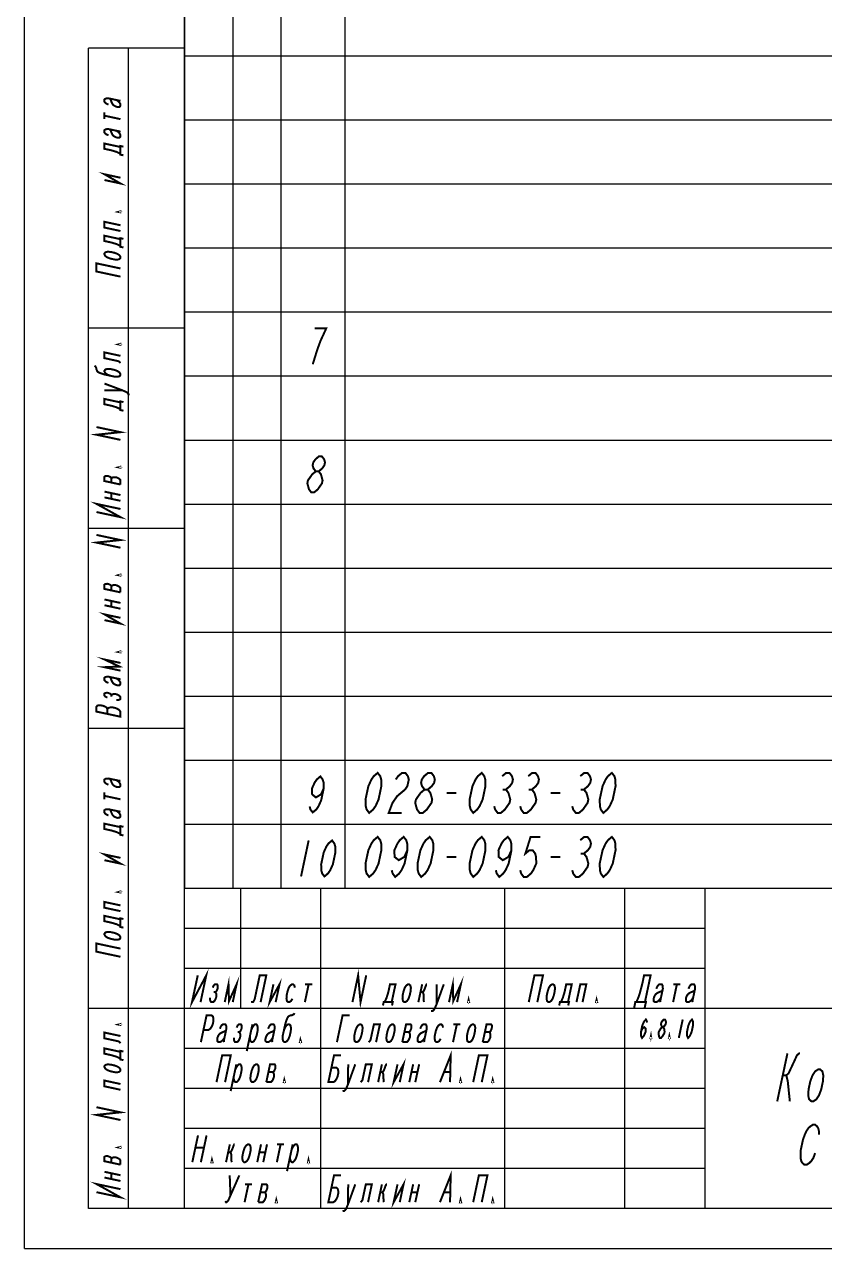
# Model space of a CAD drawing. Header units: millimetres. Extents: x 0 to 210, y 0 to 297.
# Drawn here: x 0 to 99.9, y 0 to 153 of the extents above; entities that cross this region are included whole.
import ezdxf

# ---------------------------------------------------------------- set-up
doc = ezdxf.new("R2010")
doc.units = ezdxf.units.MM
doc.header["$LTSCALE"] = 19.36
doc.layers.get('0').update_dxf_attribs({"linetype": 'CONTINUOUS'})

msp = doc.modelspace()

# ---------------------------------------------------------------- linework, layer by layer
at = {"color": 7, "linetype": 'CONTINUOUS'}
for p, q in [((0, 0), (0, 297)), ((20, 292), (20, 45)), ((20, 5), (20, 292)), ((26, 292), (26, 45)), ((32, 292), (32, 45)), ((40, 292), (40, 45)), ((20, 277), (20, 45)), ((26, 277), (26, 45)), ((32, 277), (32, 45)), ((40, 277), (40, 45)), ((20, 150), (8, 150)), ((8, 5), (8, 150)), ((13, 5), (13, 150)), ((20, 5), (20, 150)), ((205, 149), (20, 149)), ((205, 149), (20, 149)), ((205, 141), (20, 141)), ((110, 141), (20, 141)), ((205, 133), (20, 133)), ((205, 133), (20, 133)), ((205, 125), (20, 125)), ((205, 125), (20, 125)), ((205, 117), (20, 117)), ((205, 117), (20, 117)), ((20, 115), (8, 115)), ((205, 109), (20, 109)), ((205, 109), (20, 109)), ((205, 101), (20, 101)), ((205, 101), (20, 101)), ((205, 93), (20, 93)), ((205, 93), (20, 93)), ((20, 90), (8, 90)), ((205, 85), (20, 85)), ((205, 85), (20, 85)), ((205, 77), (20, 77)), ((205, 77), (20, 77)), ((205, 69), (20, 69)), ((205, 69), (20, 69)), ((20, 65), (8, 65)), ((205, 61), (20, 61)), ((205, 61), (20, 61)), ((205, 53), (20, 53)), ((205, 53), (20, 53)), ((205, 45), (20, 45)), ((20, 5), (20, 45)), ((205, 45), (20, 45)), ((205, 45), (20, 45)), ((27, 30), (27, 45)), ((37, 5), (37, 45)), ((60, 5), (60, 45)), ((75, 5), (75, 45)), ((85, 5), (85, 45)), ((85, 40), (20, 40)), ((85, 35), (20, 35)), ((20, 30), (8, 30)), ((205, 30), (20, 30)), ((85, 25), (20, 25)), ((85, 20), (20, 20)), ((85, 15), (20, 15)), ((85, 10), (20, 10)), ((20, 5), (8, 5)), ((205, 5), (20, 5)), ((0, 0), (210, 0))]:
    msp.add_line(p, q, dxfattribs=at)
at = {"color": 2, "linetype": 'CONTINUOUS', "const_width": 0.25}
for points in [[(10.49, 142.96), (10.24, 143.07), (10.11, 143.16), (9.99, 143.31), (9.99, 143.61), (10.11, 143.7), (10.24, 143.73), (10.49, 143.74), (11.86, 143.45), (11.99, 143.48)], [(10.61, 143.71), (10.74, 143.63), (10.86, 143.3), (10.99, 143.03), (11.11, 142.89), (11.24, 142.8), (11.49, 142.69), (11.61, 142.66), (11.86, 142.67), (11.99, 142.82), (11.99, 143), (11.86, 143.21), (11.74, 143.35), (11.49, 143.53)], [(9.99, 141.15), (9.99, 141.99)], [(9.99, 141.57), (11.99, 141.14)], [(10.49, 139.12), (10.24, 139.23), (10.11, 139.32), (9.99, 139.47), (9.99, 139.77), (10.11, 139.86), (10.24, 139.89), (10.49, 139.9), (11.86, 139.61), (11.99, 139.64)], [(10.61, 139.87), (10.74, 139.79), (10.86, 139.46), (10.99, 139.19), (11.11, 139.05), (11.24, 138.96), (11.49, 138.85), (11.61, 138.82), (11.86, 138.83), (11.99, 138.98), (11.99, 139.16), (11.86, 139.37), (11.74, 139.51), (11.49, 139.69)], [(11.99, 136.82), (11.74, 136.93), (11.49, 137.05), (10.86, 137.24), (9.99, 137.43), (9.99, 138.09), (11.99, 137.66)], [(12.36, 136.62), (11.99, 136.7), (11.99, 137.78), (12.36, 137.7)], [(9.99, 133.53), (11.99, 133.1), (9.99, 134.25), (11.99, 133.82)], [(11.99, 129.62), (11.99, 129.5), (11.74, 129.55), (11.99, 129.62)], [(11.99, 127.16), (9.99, 127.59), (9.99, 128.31), (11.99, 127.88)], [(11.99, 125.3), (11.74, 125.41), (11.49, 125.53), (10.86, 125.72), (9.99, 125.91), (9.99, 126.57), (11.99, 126.14)], [(12.36, 125.1), (11.99, 125.18), (11.99, 126.26), (12.36, 126.18)], [(10.74, 123.71), (10.36, 123.85), (10.11, 124.02), (9.99, 124.23), (9.99, 124.35), (10.11, 124.5), (10.36, 124.57), (10.74, 124.55), (11.24, 124.44), (11.61, 124.3), (11.86, 124.13), (11.99, 123.92), (11.99, 123.8), (11.86, 123.65), (11.61, 123.58), (11.24, 123.6), (10.74, 123.71)], [(11.99, 121.46), (8.99, 122.1), (8.99, 123.12), (11.99, 122.48)], [(36, 110.5), (36.58, 112.37), (37, 113.5), (37.35, 114.25), (37.69, 115), (36.23, 115)], [(11.99, 110.66), (11.86, 110.81), (11.74, 110.89), (11.61, 110.92), (9.99, 111.27), (9.99, 111.99), (11.99, 111.56)], [(11.99, 113.06), (11.99, 112.94), (11.74, 112.99), (11.99, 113.06)], [(10.74, 109.07), (10.36, 109.21), (10.11, 109.38), (9.99, 109.59), (9.99, 109.71), (10.11, 109.86), (10.36, 109.93), (10.74, 109.91), (11.24, 109.8), (11.61, 109.66), (11.86, 109.49), (11.99, 109.28), (11.99, 109.16), (11.86, 109.01), (11.61, 108.94), (11.24, 108.96), (10.74, 109.07), (9.99, 109.23), (9.49, 109.39), (9.24, 109.5), (9.11, 109.59), (8.99, 109.86), (8.99, 109.98), (8.86, 110.24), (8.74, 110.33)], [(12.86, 106.69), (12.99, 106.73), (12.99, 106.79), (12.86, 106.93), (12.74, 107.02), (12.24, 107.25), (9.99, 108.09)], [(9.99, 107.25), (12.24, 107.25)], [(11.99, 104.9), (11.74, 105.01), (11.49, 105.13), (10.86, 105.32), (9.99, 105.51), (9.99, 106.17), (11.99, 105.74)], [(12.36, 104.7), (11.99, 104.78), (11.99, 105.86), (12.36, 105.78)], [(11.99, 101.06), (8.99, 101.7), (11.99, 102.02), (8.99, 102.66)], [(36.38, 97.12), (36.09, 97.5), (35.99, 97.87), (36.07, 98.25), (36.33, 98.62), (36.77, 99), (37.14, 99), (37.43, 98.62), (37.53, 98.25), (37.45, 97.87), (37.19, 97.5), (36.74, 97.12)], [(11.99, 95.48), (9.99, 95.91), (9.99, 96.45), (10.11, 96.54), (10.36, 96.55), (10.49, 96.52), (10.74, 96.41), (10.86, 96.26), (10.86, 95.72)], [(11.99, 95.48), (11.99, 96.02), (11.86, 96.17), (11.74, 96.25), (11.49, 96.37), (11.36, 96.39), (11.11, 96.39), (10.99, 96.35), (10.86, 96.26)], [(11.99, 97.7), (11.99, 97.58), (11.74, 97.63), (11.99, 97.7)], [(35.82, 94.5), (35.53, 94.87), (35.43, 95.25), (35.33, 95.62), (35.4, 96), (35.67, 96.37), (35.93, 96.75), (36.38, 97.12), (36.74, 97.12), (37.03, 96.75), (37.13, 96.37), (37.23, 96), (37.15, 95.62), (36.89, 95.25), (36.63, 94.87), (36.18, 94.5), (35.82, 94.5)], [(8.99, 92.04), (11.99, 91.4), (8.99, 93.06), (11.99, 92.42)], [(9.99, 94.59), (11.99, 94.16)], [(9.99, 93.87), (11.99, 93.44)], [(10.86, 93.68), (10.86, 94.4)], [(11.99, 87.58), (8.99, 88.22), (11.99, 88.54), (8.99, 89.18)], [(11.99, 84.22), (11.99, 84.1), (11.74, 84.15), (11.99, 84.22)], [(11.99, 82), (9.99, 82.43), (9.99, 82.97), (10.11, 83.06), (10.36, 83.07), (10.49, 83.04), (10.74, 82.93), (10.86, 82.78), (10.86, 82.24)], [(11.99, 82), (11.99, 82.54), (11.86, 82.69), (11.74, 82.77), (11.49, 82.89), (11.36, 82.91), (11.11, 82.91), (10.99, 82.87), (10.86, 82.78)], [(9.99, 81.11), (11.99, 80.68)], [(9.99, 80.39), (11.99, 79.96)], [(10.86, 80.2), (10.86, 80.92)], [(9.99, 78.53), (11.99, 78.1), (9.99, 79.25), (11.99, 78.82)], [(11.99, 72.22), (9.99, 72.65), (11.86, 72.73), (9.99, 73.61), (11.99, 73.18)], [(11.99, 74.62), (11.99, 74.5), (11.74, 74.55), (11.99, 74.62)], [(10.49, 70.68), (10.24, 70.79), (10.11, 70.88), (9.99, 71.03), (9.99, 71.33), (10.11, 71.42), (10.24, 71.45), (10.49, 71.46), (11.86, 71.17), (11.99, 71.2)], [(10.61, 71.43), (10.74, 71.35), (10.86, 71.02), (10.99, 70.75), (11.11, 70.61), (11.24, 70.52), (11.49, 70.41), (11.61, 70.38), (11.86, 70.39), (11.99, 70.54), (11.99, 70.72), (11.86, 70.93), (11.74, 71.07), (11.49, 71.25)], [(10.36, 68.85), (10.11, 68.96), (9.99, 69.11), (9.99, 69.35), (10.11, 69.44), (10.36, 69.45), (10.49, 69.42), (10.74, 69.31), (10.86, 69.16), (10.86, 68.98)], [(11.49, 68.55), (11.74, 68.55), (11.86, 68.59), (11.99, 68.68), (11.99, 68.92), (11.86, 69.07), (11.74, 69.15), (11.49, 69.27), (11.36, 69.29), (11.11, 69.29), (10.99, 69.25), (10.86, 69.16)], [(10.36, 66.81), (10.36, 67.41), (10.24, 67.61), (10.11, 67.7), (9.86, 67.81), (9.49, 67.89), (9.24, 67.88), (9.11, 67.85), (8.99, 67.7), (8.99, 67.1), (11.99, 66.46), (11.99, 67.06), (11.86, 67.27), (11.61, 67.44), (11.36, 67.55), (10.99, 67.63), (10.74, 67.63), (10.49, 67.56), (10.36, 67.41)], [(10.49, 57.96), (10.24, 58.07), (10.11, 58.16), (9.99, 58.31), (9.99, 58.61), (10.11, 58.7), (10.24, 58.73), (10.49, 58.74), (11.86, 58.45), (11.99, 58.48)], [(10.61, 58.71), (10.74, 58.63), (10.86, 58.3), (10.99, 58.03), (11.11, 57.89), (11.24, 57.8), (11.49, 57.69), (11.61, 57.66), (11.86, 57.67), (11.99, 57.82), (11.99, 58), (11.86, 58.21), (11.74, 58.35), (11.49, 58.53)], [(37.37, 57.5), (37.03, 56.75), (36.4, 56.37), (35.93, 56.75), (35.91, 57.5), (36.25, 58.25), (36.51, 58.62), (36.96, 59), (37.24, 58.62), (37.35, 58.25), (37.37, 57.5), (37.05, 56), (36.71, 55.25), (36.45, 54.87), (36, 54.5), (35.71, 54.87), (35.61, 55.25)], [(43.05, 54.44), (42.73, 54.86), (42.62, 55.28), (42.59, 56.11), (42.95, 57.78), (43.33, 58.61), (43.62, 59.03), (44.11, 59.44), (44.43, 59.03), (44.55, 58.61), (44.57, 57.78), (44.22, 56.11), (43.84, 55.28), (43.54, 54.86), (43.05, 54.44)], [(46.37, 58.61), (46.66, 59.03), (47.16, 59.44), (47.57, 59.44), (47.88, 59.03), (48, 58.61), (47.82, 57.78), (47.53, 57.36), (47.03, 56.94), (46.54, 56.53), (45.96, 55.69), (45.49, 54.44), (47.11, 54.44)], [(49.97, 57.36), (49.65, 57.78), (49.53, 58.19), (49.62, 58.61), (49.91, 59.03), (50.41, 59.44), (50.82, 59.44), (51.13, 59.03), (51.25, 58.61), (51.16, 58.19), (50.87, 57.78), (50.37, 57.36)], [(56.05, 54.44), (55.73, 54.86), (55.62, 55.28), (55.59, 56.11), (55.95, 57.78), (56.33, 58.61), (56.62, 59.03), (57.11, 59.44), (57.43, 59.03), (57.55, 58.61), (57.57, 57.78), (57.22, 56.11), (56.84, 55.28), (56.54, 54.86), (56.05, 54.44)], [(59.66, 59.03), (60.16, 59.44), (60.57, 59.44), (60.88, 59.03), (61, 58.61), (60.91, 58.19), (60.62, 57.78), (60.12, 57.36), (60.44, 56.94), (60.56, 56.53), (60.67, 56.11), (60.58, 55.69), (60.29, 55.28), (60, 54.86), (59.5, 54.44), (59.1, 54.44), (58.78, 54.86), (58.66, 55.28)], [(62.91, 59.03), (63.41, 59.44), (63.82, 59.44), (64.13, 59.03), (64.25, 58.61), (64.16, 58.19), (63.87, 57.78), (63.37, 57.36), (63.69, 56.94), (63.81, 56.53), (63.92, 56.11), (63.83, 55.69), (63.54, 55.28), (63.25, 54.86), (62.75, 54.44), (62.35, 54.44), (62.03, 54.86), (61.91, 55.28)], [(69.41, 59.03), (69.91, 59.44), (70.32, 59.44), (70.63, 59.03), (70.75, 58.61), (70.66, 58.19), (70.37, 57.78), (69.87, 57.36), (70.19, 56.94), (70.31, 56.53), (70.42, 56.11), (70.33, 55.69), (70.04, 55.28), (69.75, 54.86), (69.25, 54.44), (68.85, 54.44), (68.53, 54.86), (68.41, 55.28)], [(72.3, 54.44), (71.98, 54.86), (71.87, 55.28), (71.84, 56.11), (72.2, 57.78), (72.58, 58.61), (72.87, 59.03), (73.36, 59.44), (73.68, 59.03), (73.8, 58.61), (73.82, 57.78), (73.47, 56.11), (73.09, 55.28), (72.79, 54.86), (72.3, 54.44)], [(9.99, 56.15), (9.99, 56.99)], [(9.99, 56.57), (11.99, 56.14)], [(49.35, 54.44), (49.03, 54.86), (48.91, 55.28), (48.8, 55.69), (48.89, 56.11), (49.18, 56.53), (49.47, 56.94), (49.97, 57.36), (50.37, 57.36), (50.69, 56.94), (50.81, 56.53), (50.92, 56.11), (50.83, 55.69), (50.54, 55.28), (50.25, 54.86), (49.75, 54.44), (49.35, 54.44)], [(52.72, 56.94), (53.94, 56.94)], [(59.72, 57.36), (60.12, 57.36)], [(62.97, 57.36), (63.37, 57.36)], [(65.72, 56.94), (66.94, 56.94)], [(69.47, 57.36), (69.87, 57.36)], [(10.49, 54.12), (10.24, 54.23), (10.11, 54.32), (9.99, 54.47), (9.99, 54.77), (10.11, 54.86), (10.24, 54.89), (10.49, 54.9), (11.86, 54.61), (11.99, 54.64)], [(10.61, 54.87), (10.74, 54.79), (10.86, 54.46), (10.99, 54.19), (11.11, 54.05), (11.24, 53.96), (11.49, 53.85), (11.61, 53.82), (11.86, 53.83), (11.99, 53.98), (11.99, 54.16), (11.86, 54.37), (11.74, 54.51), (11.49, 54.69)], [(11.99, 51.82), (11.74, 51.93), (11.49, 52.05), (10.86, 52.24), (9.99, 52.43), (9.99, 53.09), (11.99, 52.66)], [(12.36, 51.62), (11.99, 51.7), (11.99, 52.78), (12.36, 52.7)], [(35.49, 51), (34.54, 46.5)], [(37.46, 46.5), (37.18, 46.87), (37.07, 47.25), (37.05, 48), (37.37, 49.5), (37.71, 50.25), (37.97, 50.62), (38.42, 51), (38.7, 50.62), (38.81, 50.25), (38.83, 49.5), (38.51, 48), (38.17, 47.25), (37.91, 46.87), (37.46, 46.5)], [(43.05, 46.44), (42.73, 46.86), (42.62, 47.28), (42.59, 48.11), (42.95, 49.78), (43.33, 50.61), (43.62, 51.03), (44.11, 51.44), (44.43, 51.03), (44.55, 50.61), (44.57, 49.78), (44.22, 48.11), (43.84, 47.28), (43.54, 46.86), (43.05, 46.44)], [(47.82, 49.78), (47.44, 48.94), (46.74, 48.53), (46.22, 48.94), (46.2, 49.78), (46.58, 50.61), (46.87, 51.03), (47.36, 51.44), (47.68, 51.03), (47.8, 50.61), (47.82, 49.78), (47.47, 48.11), (47.09, 47.28), (46.79, 46.86), (46.3, 46.44), (45.98, 46.86), (45.87, 47.28)], [(49.55, 46.44), (49.23, 46.86), (49.12, 47.28), (49.09, 48.11), (49.45, 49.78), (49.83, 50.61), (50.12, 51.03), (50.61, 51.44), (50.93, 51.03), (51.05, 50.61), (51.07, 49.78), (50.72, 48.11), (50.34, 47.28), (50.04, 46.86), (49.55, 46.44)], [(56.05, 46.44), (55.73, 46.86), (55.62, 47.28), (55.59, 48.11), (55.95, 49.78), (56.33, 50.61), (56.62, 51.03), (57.11, 51.44), (57.43, 51.03), (57.55, 50.61), (57.57, 49.78), (57.22, 48.11), (56.84, 47.28), (56.54, 46.86), (56.05, 46.44)], [(60.82, 49.78), (60.44, 48.94), (59.74, 48.53), (59.22, 48.94), (59.2, 49.78), (59.58, 50.61), (59.87, 51.03), (60.36, 51.44), (60.68, 51.03), (60.8, 50.61), (60.82, 49.78), (60.47, 48.11), (60.09, 47.28), (59.79, 46.86), (59.3, 46.44), (58.98, 46.86), (58.87, 47.28)], [(64.43, 51.44), (63.21, 51.44), (62.56, 49.36), (63.06, 49.78), (63.46, 49.78), (63.78, 49.36), (63.89, 48.94), (63.92, 48.11), (63.54, 47.28), (63.25, 46.86), (62.75, 46.44), (62.35, 46.44), (62.03, 46.86), (61.91, 47.28)], [(69.41, 51.03), (69.91, 51.44), (70.32, 51.44), (70.63, 51.03), (70.75, 50.61), (70.66, 50.19), (70.37, 49.78), (69.87, 49.36), (70.19, 48.94), (70.31, 48.53), (70.42, 48.11), (70.33, 47.69), (70.04, 47.28), (69.75, 46.86), (69.25, 46.44), (68.85, 46.44), (68.53, 46.86), (68.41, 47.28)], [(72.3, 46.44), (71.98, 46.86), (71.87, 47.28), (71.84, 48.11), (72.2, 49.78), (72.58, 50.61), (72.87, 51.03), (73.36, 51.44), (73.68, 51.03), (73.8, 50.61), (73.82, 49.78), (73.47, 48.11), (73.09, 47.28), (72.79, 46.86), (72.3, 46.44)], [(9.99, 48.53), (11.99, 48.1), (9.99, 49.25), (11.99, 48.82)], [(52.72, 48.94), (53.94, 48.94)], [(65.72, 48.94), (66.94, 48.94)], [(69.47, 49.36), (69.87, 49.36)], [(11.99, 44.62), (11.99, 44.5), (11.74, 44.55), (11.99, 44.62)], [(11.99, 42.16), (9.99, 42.59), (9.99, 43.31), (11.99, 42.88)], [(11.99, 40.3), (11.74, 40.41), (11.49, 40.53), (10.86, 40.72), (9.99, 40.91), (9.99, 41.57), (11.99, 41.14)], [(12.36, 40.1), (11.99, 40.18), (11.99, 41.26), (12.36, 41.18)], [(11.99, 36.46), (8.99, 37.1), (8.99, 38.12), (11.99, 37.48)], [(10.74, 38.71), (10.36, 38.85), (10.11, 39.02), (9.99, 39.23), (9.99, 39.35), (10.11, 39.5), (10.36, 39.57), (10.74, 39.55), (11.24, 39.44), (11.61, 39.3), (11.86, 39.13), (11.99, 38.92), (11.99, 38.8), (11.86, 38.65), (11.61, 38.58), (11.24, 38.6), (10.74, 38.71)], [(21.64, 34.14), (20.92, 30.79), (22.7, 34.14), (21.99, 30.79)], [(25.01, 30.79), (25.48, 33.02), (25.54, 30.93), (26.49, 33.02), (26.01, 30.79)], [(28.39, 30.93), (28.42, 30.79), (28.55, 30.79), (28.64, 30.93), (28.76, 31.21), (29.38, 34.14), (30.2, 34.14), (29.49, 30.79)], [(31.09, 33.02), (30.62, 30.79), (31.85, 33.02), (31.37, 30.79)], [(40.96, 30.79), (41.67, 34.14), (41.97, 30.79), (42.68, 34.14)], [(53.02, 30.79), (53.5, 33.02), (53.55, 30.93), (54.5, 33.02), (54.03, 30.79)], [(62.98, 30.79), (63.69, 34.14), (64.76, 34.14), (64.05, 30.79)], [(76.42, 30.79), (76.66, 31.35), (76.85, 31.9), (77.18, 33.16), (77.38, 34.14), (78.2, 34.14), (77.49, 30.79)], [(23.18, 31.35), (23.18, 31.07), (23.22, 30.93), (23.31, 30.79), (23.56, 30.79), (23.72, 30.93), (23.81, 31.07), (23.93, 31.35), (23.96, 31.49), (23.96, 31.76), (23.93, 31.9), (23.83, 32.04)], [(23.51, 32.6), (23.63, 32.88), (23.79, 33.02), (24.04, 33.02), (24.13, 32.88), (24.14, 32.6), (24.11, 32.46), (23.99, 32.18), (23.83, 32.04), (23.64, 32.04)], [(33.77, 32.6), (33.7, 32.88), (33.54, 33.02), (33.42, 33.02), (33.2, 32.88), (33.01, 32.6), (32.86, 32.18), (32.74, 31.63), (32.72, 31.21), (32.78, 30.93), (32.94, 30.79), (33.07, 30.79), (33.29, 30.93), (33.47, 31.21)], [(35.49, 33.02), (35.02, 30.79)], [(35.05, 33.02), (35.93, 33.02)], [(44.98, 30.79), (45.1, 31.07), (45.23, 31.35), (45.44, 32.04), (45.65, 33.02), (46.34, 33.02), (45.86, 30.79)], [(47.35, 32.18), (47.5, 32.6), (47.69, 32.88), (47.91, 33.02), (48.03, 33.02), (48.19, 32.88), (48.26, 32.6), (48.23, 32.18), (48.11, 31.63), (47.96, 31.21), (47.78, 30.93), (47.56, 30.79), (47.43, 30.79), (47.27, 30.93), (47.21, 31.21), (47.23, 31.63), (47.35, 32.18)], [(49.67, 33.02), (49.19, 30.79)], [(49.46, 32.04), (49.58, 32.04), (49.71, 32.04), (49.86, 32.18), (49.99, 32.46), (50.14, 32.88), (50.23, 33.02), (50.29, 33.02)], [(49.71, 32.04), (49.81, 31.9), (49.84, 31.76), (49.88, 30.79)], [(50.87, 29.81), (50.9, 29.67), (50.96, 29.67), (51.12, 29.81), (51.21, 29.95), (51.46, 30.51), (52.37, 33.02)], [(51.49, 33.02), (51.46, 30.51)], [(65.35, 32.18), (65.5, 32.6), (65.68, 32.88), (65.9, 33.02), (66.03, 33.02), (66.19, 32.88), (66.25, 32.6), (66.23, 32.18), (66.11, 31.63), (65.96, 31.21), (65.77, 30.93), (65.55, 30.79), (65.43, 30.79), (65.27, 30.93), (65.2, 31.21), (65.23, 31.63), (65.35, 32.18)], [(67, 30.79), (67.12, 31.07), (67.24, 31.35), (67.45, 32.04), (67.66, 33.02), (68.35, 33.02), (67.88, 30.79)], [(68.94, 30.79), (69.42, 33.02), (70.17, 33.02), (69.7, 30.79)], [(79.7, 32.32), (79.61, 32.18), (79.26, 32.04), (78.98, 31.9), (78.83, 31.76), (78.73, 31.63), (78.61, 31.35), (78.58, 31.21), (78.58, 30.93), (78.74, 30.79), (78.93, 30.79), (79.15, 30.93), (79.31, 31.07), (79.49, 31.35)], [(78.91, 32.46), (79.03, 32.74), (79.13, 32.88), (79.28, 33.02), (79.6, 33.02), (79.69, 32.88), (79.72, 32.74), (79.73, 32.46), (79.4, 30.93), (79.43, 30.79)], [(81.48, 33.02), (81.01, 30.79)], [(81.04, 33.02), (81.92, 33.02)], [(83.72, 32.32), (83.63, 32.18), (83.28, 32.04), (83, 31.9), (82.85, 31.76), (82.75, 31.63), (82.63, 31.35), (82.6, 31.21), (82.6, 30.93), (82.76, 30.79), (82.95, 30.79), (83.17, 30.93), (83.33, 31.07), (83.51, 31.35)], [(82.93, 32.46), (83.05, 32.74), (83.15, 32.88), (83.3, 33.02), (83.62, 33.02), (83.71, 32.88), (83.74, 32.74), (83.75, 32.46), (83.42, 30.93), (83.45, 30.79)], [(44.77, 30.37), (44.86, 30.79), (45.99, 30.79), (45.9, 30.37)], [(55.53, 30.79), (55.41, 30.79), (55.47, 31.07), (55.53, 30.79)], [(66.78, 30.37), (66.87, 30.79), (68, 30.79), (67.91, 30.37)], [(71.52, 30.79), (71.39, 30.79), (71.45, 31.07), (71.52, 30.79)], [(76.15, 30.09), (76.29, 30.79), (77.61, 30.79), (77.46, 30.09)], [(22.36, 27.32), (22.98, 27.32), (23.2, 27.46), (23.39, 27.74), (23.51, 28.02), (23.6, 28.44), (23.6, 28.72), (23.53, 29), (23.37, 29.14), (22.74, 29.14), (22.03, 25.79)], [(32.38, 27.18), (32.53, 27.6), (32.71, 27.88), (32.93, 28.02), (33.06, 28.02), (33.22, 27.88), (33.28, 27.6), (33.26, 27.18), (33.14, 26.63), (32.99, 26.21), (32.8, 25.93), (32.58, 25.79), (32.46, 25.79), (32.3, 25.93), (32.23, 26.21), (32.26, 26.63), (32.38, 27.18), (32.56, 28.02), (32.74, 28.58), (32.86, 28.86), (32.95, 29), (33.23, 29.14), (33.36, 29.14), (33.64, 29.28), (33.73, 29.42)], [(39.02, 25.79), (39.73, 29.14), (40.61, 29.14)], [(11.99, 28.06), (11.99, 27.94), (11.74, 27.99), (11.99, 28.06)], [(24.4, 27.46), (24.52, 27.74), (24.61, 27.88), (24.77, 28.02), (25.08, 28.02), (25.18, 27.88), (25.21, 27.74), (25.21, 27.46), (24.89, 25.93), (24.92, 25.79)], [(26.5, 27.6), (26.62, 27.88), (26.78, 28.02), (27.03, 28.02), (27.12, 27.88), (27.13, 27.6), (27.1, 27.46), (26.98, 27.18), (26.82, 27.04), (26.63, 27.04)], [(28.47, 28.02), (27.76, 24.67)], [(28.32, 27.32), (28.45, 27.6), (28.63, 27.88), (28.79, 28.02), (28.97, 28.02), (29.07, 27.88), (29.14, 27.6), (29.11, 27.18), (28.99, 26.63), (28.84, 26.21), (28.66, 25.93), (28.5, 25.79), (28.37, 25.79), (28.22, 25.93), (28.15, 26.21), (28.15, 26.49)], [(30.43, 27.46), (30.55, 27.74), (30.64, 27.88), (30.8, 28.02), (31.11, 28.02), (31.21, 27.88), (31.24, 27.74), (31.24, 27.46), (30.92, 25.93), (30.95, 25.79)], [(41.32, 27.18), (41.47, 27.6), (41.66, 27.88), (41.88, 28.02), (42, 28.02), (42.16, 27.88), (42.23, 27.6), (42.2, 27.18), (42.08, 26.63), (41.93, 26.21), (41.75, 25.93), (41.53, 25.79), (41.4, 25.79), (41.24, 25.93), (41.18, 26.21), (41.2, 26.63), (41.32, 27.18)], [(42.97, 25.79), (43.13, 25.93), (43.22, 26.07), (43.25, 26.21), (43.64, 28.02), (44.39, 28.02), (43.91, 25.79)], [(45.34, 27.18), (45.49, 27.6), (45.68, 27.88), (45.9, 28.02), (46.02, 28.02), (46.18, 27.88), (46.25, 27.6), (46.22, 27.18), (46.1, 26.63), (45.95, 26.21), (45.77, 25.93), (45.55, 25.79), (45.42, 25.79), (45.26, 25.93), (45.2, 26.21), (45.22, 26.63), (45.34, 27.18)], [(47.18, 25.79), (47.66, 28.02), (48.22, 28.02), (48.32, 27.88), (48.32, 27.6), (48.29, 27.46), (48.17, 27.18), (48.01, 27.04), (47.45, 27.04)], [(49.42, 27.46), (49.54, 27.74), (49.64, 27.88), (49.79, 28.02), (50.11, 28.02), (50.2, 27.88), (50.23, 27.74), (50.24, 27.46), (49.91, 25.93), (49.94, 25.79)], [(52.28, 27.6), (52.21, 27.88), (52.05, 28.02), (51.93, 28.02), (51.71, 27.88), (51.52, 27.6), (51.37, 27.18), (51.25, 26.63), (51.23, 26.21), (51.29, 25.93), (51.45, 25.79), (51.58, 25.79), (51.8, 25.93), (51.98, 26.21)], [(54, 28.02), (53.52, 25.79)], [(53.56, 28.02), (54.44, 28.02)], [(55.39, 27.18), (55.54, 27.6), (55.73, 27.88), (55.95, 28.02), (56.07, 28.02), (56.23, 27.88), (56.3, 27.6), (56.27, 27.18), (56.15, 26.63), (56, 26.21), (55.82, 25.93), (55.6, 25.79), (55.47, 25.79), (55.31, 25.93), (55.25, 26.21), (55.27, 26.63), (55.39, 27.18)], [(57.23, 25.79), (57.71, 28.02), (58.27, 28.02), (58.37, 27.88), (58.37, 27.6), (58.34, 27.46), (58.22, 27.18), (58.06, 27.04), (57.5, 27.04)], [(77, 27.09), (77.15, 27.47), (77.41, 27.67), (77.59, 27.47), (77.58, 27.09), (77.42, 26.71), (77.31, 26.52), (77.13, 26.32), (77.02, 26.52), (76.99, 26.71), (77, 27.09), (77.16, 27.86), (77.32, 28.24), (77.43, 28.43), (77.61, 28.62), (77.72, 28.43), (77.75, 28.24)], [(79.35, 26.32), (79.25, 26.52), (79.22, 26.71), (79.19, 26.9), (79.23, 27.09), (79.34, 27.28), (79.45, 27.47), (79.64, 27.67), (79.78, 27.67), (79.89, 27.47), (79.92, 27.28), (79.95, 27.09), (79.91, 26.9), (79.79, 26.71), (79.68, 26.52), (79.5, 26.32), (79.35, 26.32)], [(79.64, 27.67), (79.54, 27.86), (79.5, 28.05), (79.54, 28.24), (79.66, 28.43), (79.84, 28.62), (79.99, 28.62), (80.09, 28.43), (80.12, 28.24), (80.08, 28.05), (79.97, 27.86), (79.78, 27.67)], [(82.21, 28.62), (81.72, 26.32)], [(82.88, 26.32), (82.77, 26.52), (82.74, 26.71), (82.75, 27.09), (82.91, 27.86), (83.07, 28.24), (83.18, 28.43), (83.36, 28.62), (83.47, 28.43), (83.5, 28.24), (83.49, 27.86), (83.33, 27.09), (83.17, 26.71), (83.06, 26.52), (82.88, 26.32)], [(11.99, 25.66), (11.86, 25.81), (11.74, 25.89), (11.61, 25.92), (9.99, 26.27), (9.99, 26.99), (11.99, 26.56)], [(25.18, 27.32), (25.09, 27.18), (24.75, 27.04), (24.47, 26.9), (24.31, 26.76), (24.22, 26.63), (24.1, 26.35), (24.07, 26.21), (24.07, 25.93), (24.23, 25.79), (24.42, 25.79), (24.64, 25.93), (24.79, 26.07), (24.98, 26.35)], [(26.17, 26.35), (26.17, 26.07), (26.21, 25.93), (26.3, 25.79), (26.55, 25.79), (26.71, 25.93), (26.8, 26.07), (26.92, 26.35), (26.95, 26.49), (26.95, 26.76), (26.92, 26.9), (26.82, 27.04)], [(31.21, 27.32), (31.12, 27.18), (30.78, 27.04), (30.5, 26.9), (30.34, 26.76), (30.25, 26.63), (30.13, 26.35), (30.1, 26.21), (30.1, 25.93), (30.26, 25.79), (30.45, 25.79), (30.67, 25.93), (30.82, 26.07), (31.01, 26.35)], [(34.53, 25.79), (34.4, 25.79), (34.46, 26.07), (34.53, 25.79)], [(47.18, 25.79), (47.75, 25.79), (47.9, 25.93), (47.99, 26.07), (48.12, 26.35), (48.15, 26.49), (48.14, 26.76), (48.11, 26.9), (48.01, 27.04)], [(50.21, 27.32), (50.12, 27.18), (49.77, 27.04), (49.49, 26.9), (49.34, 26.76), (49.24, 26.63), (49.12, 26.35), (49.09, 26.21), (49.09, 25.93), (49.25, 25.79), (49.44, 25.79), (49.66, 25.93), (49.82, 26.07), (50, 26.35)], [(57.23, 25.79), (57.8, 25.79), (57.95, 25.93), (58.04, 26.07), (58.17, 26.35), (58.2, 26.49), (58.19, 26.76), (58.16, 26.9), (58.06, 27.04)], [(78.27, 26.32), (78.2, 26.32), (78.24, 26.52), (78.27, 26.32)], [(80.58, 26.32), (80.5, 26.32), (80.54, 26.52), (80.58, 26.32)], [(11.99, 23.74), (11.74, 23.85), (11.49, 23.97), (10.86, 24.16), (9.99, 24.35), (9.99, 25.01), (11.99, 24.58)], [(12.36, 23.54), (11.99, 23.62), (11.99, 24.7), (12.36, 24.62)], [(51.89, 20.79), (53.23, 24.14), (53.15, 20.79)], [(95.29, 24.39), (94.01, 18.39)], [(94.7, 21.64), (95.15, 21.64), (95.43, 21.89), (96.25, 23.64), (96.47, 24.14), (96.75, 24.39), (96.86, 24.39)], [(10.74, 22.15), (10.36, 22.29), (10.11, 22.46), (9.99, 22.67), (9.99, 22.79), (10.11, 22.94), (10.36, 23.01), (10.74, 22.99), (11.24, 22.88), (11.61, 22.74), (11.86, 22.57), (11.99, 22.36), (11.99, 22.24), (11.86, 22.09), (11.61, 22.02), (11.24, 22.04), (10.74, 22.15)], [(23.98, 20.79), (24.69, 24.14), (25.76, 24.14), (25.05, 20.79)], [(26.46, 23.02), (25.75, 19.67)], [(26.31, 22.32), (26.44, 22.6), (26.62, 22.88), (26.78, 23.02), (26.96, 23.02), (27.06, 22.88), (27.13, 22.6), (27.1, 22.18), (26.98, 21.63), (26.83, 21.21), (26.65, 20.93), (26.49, 20.79), (26.36, 20.79), (26.21, 20.93), (26.14, 21.21), (26.14, 21.49)], [(28.36, 22.18), (28.51, 22.6), (28.69, 22.88), (28.91, 23.02), (29.04, 23.02), (29.2, 22.88), (29.26, 22.6), (29.24, 22.18), (29.12, 21.63), (28.97, 21.21), (28.78, 20.93), (28.56, 20.79), (28.44, 20.79), (28.28, 20.93), (28.21, 21.21), (28.24, 21.63), (28.36, 22.18)], [(30.2, 20.79), (30.67, 23.02), (31.24, 23.02), (31.33, 22.88), (31.34, 22.6), (31.31, 22.46), (31.18, 22.18), (31.03, 22.04), (30.46, 22.04)], [(38.33, 22.6), (38.96, 22.6), (39.12, 22.46), (39.19, 22.18), (39.19, 21.9), (39.1, 21.49), (38.98, 21.21), (38.79, 20.93), (38.58, 20.79), (37.95, 20.79), (38.66, 24.14), (39.54, 24.14)], [(39.81, 19.81), (39.85, 19.67), (39.91, 19.67), (40.06, 19.81), (40.16, 19.95), (40.4, 20.51), (41.31, 23.02)], [(40.43, 23.02), (40.4, 20.51)], [(41.97, 20.79), (42.12, 20.93), (42.22, 21.07), (42.24, 21.21), (42.63, 23.02), (43.38, 23.02), (42.91, 20.79)], [(44.64, 23.02), (44.17, 20.79)], [(44.43, 22.04), (44.56, 22.04), (44.68, 22.04), (44.84, 22.18), (44.96, 22.46), (45.11, 22.88), (45.21, 23.02), (45.27, 23.02)], [(46.59, 23.02), (46.11, 20.79), (47.34, 23.02), (46.87, 20.79)], [(48.54, 23.02), (48.06, 20.79)], [(49.29, 23.02), (48.81, 20.79)], [(56.04, 20.79), (56.75, 24.14), (57.82, 24.14), (57.11, 20.79)], [(30.2, 20.79), (30.76, 20.79), (30.92, 20.93), (31.01, 21.07), (31.13, 21.35), (31.16, 21.49), (31.16, 21.76), (31.12, 21.9), (31.03, 22.04)], [(32.52, 20.79), (32.39, 20.79), (32.45, 21.07), (32.52, 20.79)], [(44.68, 22.04), (44.78, 21.9), (44.81, 21.76), (44.86, 20.79)], [(48.33, 22.04), (49.08, 22.04)], [(52.41, 22.04), (53.16, 22.04)], [(54.53, 20.79), (54.4, 20.79), (54.46, 21.07), (54.53, 20.79)], [(58.55, 20.79), (58.42, 20.79), (58.48, 21.07), (58.55, 20.79)], [(95.15, 21.64), (95.21, 21.39), (95.33, 20.89), (95.59, 18.39)], [(98.14, 20.89), (98.42, 21.64), (98.75, 22.14), (99.14, 22.39), (99.36, 22.39), (99.65, 22.14), (99.77, 21.64), (99.72, 20.89), (99.51, 19.89), (99.23, 19.14), (98.9, 18.64), (98.51, 18.39), (98.29, 18.39), (98, 18.64), (97.88, 19.14), (97.93, 19.89), (98.14, 20.89)], [(11.99, 19.84), (9.99, 20.27), (9.99, 20.99), (11.99, 20.56)], [(11.99, 16.06), (8.99, 16.7), (11.99, 17.02), (8.99, 17.66)], [(99.23, 14.22), (99.23, 14.64), (99.13, 15.05), (98.99, 15.26), (98.75, 15.47), (98.47, 15.47), (98.14, 15.26), (97.91, 15.05), (97.64, 14.64), (97.45, 14.22), (97.23, 13.6), (96.96, 12.35), (96.92, 11.72), (96.93, 11.3), (97.03, 10.89), (97.17, 10.68), (97.41, 10.47), (97.69, 10.47), (98.01, 10.68), (98.24, 10.89), (98.52, 11.3), (98.75, 11.93)], [(21.67, 14.14), (20.96, 10.79)], [(22.74, 14.14), (22.03, 10.79)], [(11.99, 12.7), (11.99, 12.58), (11.74, 12.63), (11.99, 12.7)], [(21.35, 12.6), (22.42, 12.6)], [(25.65, 13.02), (25.17, 10.79)], [(25.44, 12.04), (25.56, 12.04), (25.69, 12.04), (25.84, 12.18), (25.97, 12.46), (26.12, 12.88), (26.21, 13.02), (26.27, 13.02)], [(27.35, 12.18), (27.5, 12.6), (27.69, 12.88), (27.91, 13.02), (28.03, 13.02), (28.19, 12.88), (28.26, 12.6), (28.23, 12.18), (28.11, 11.63), (27.96, 11.21), (27.78, 10.93), (27.56, 10.79), (27.43, 10.79), (27.27, 10.93), (27.21, 11.21), (27.23, 11.63), (27.35, 12.18)], [(29.54, 13.02), (29.07, 10.79)], [(30.29, 13.02), (29.82, 10.79)], [(31.99, 13.02), (31.52, 10.79)], [(31.55, 13.02), (32.43, 13.02)], [(33.5, 13.02), (32.79, 9.67)], [(33.35, 12.32), (33.47, 12.6), (33.66, 12.88), (33.81, 13.02), (34, 13.02), (34.1, 12.88), (34.16, 12.6), (34.14, 12.18), (34.02, 11.63), (33.87, 11.21), (33.68, 10.93), (33.52, 10.79), (33.4, 10.79), (33.24, 10.93), (33.17, 11.21), (33.17, 11.49)], [(11.99, 10.48), (9.99, 10.91), (9.99, 11.45), (10.11, 11.54), (10.36, 11.55), (10.49, 11.52), (10.74, 11.41), (10.86, 11.26), (10.86, 10.72)], [(11.99, 10.48), (11.99, 11.02), (11.86, 11.17), (11.74, 11.25), (11.49, 11.37), (11.36, 11.39), (11.11, 11.39), (10.99, 11.35), (10.86, 11.26)], [(23.48, 10.79), (23.35, 10.79), (23.41, 11.07), (23.48, 10.79)], [(25.69, 12.04), (25.79, 11.9), (25.82, 11.76), (25.86, 10.79)], [(29.33, 12.04), (30.09, 12.04)], [(35.53, 10.79), (35.41, 10.79), (35.47, 11.07), (35.53, 10.79)], [(9.99, 9.59), (11.99, 9.16)], [(10.86, 8.68), (10.86, 9.4)], [(25.07, 5.93), (25.17, 5.79), (25.23, 5.79), (25.39, 5.93), (25.48, 6.07), (26.83, 9.14)], [(25.63, 9.14), (25.73, 6.63)], [(38.33, 7.6), (38.96, 7.6), (39.12, 7.46), (39.19, 7.18), (39.19, 6.9), (39.1, 6.49), (38.98, 6.21), (38.79, 5.93), (38.58, 5.79), (37.95, 5.79), (38.66, 9.14), (39.54, 9.14)], [(51.89, 5.79), (53.23, 9.14), (53.15, 5.79)], [(56.04, 5.79), (56.75, 9.14), (57.82, 9.14), (57.11, 5.79)], [(8.99, 7.04), (11.99, 6.4), (8.99, 8.06), (11.99, 7.42)], [(9.99, 8.87), (11.99, 8.44)], [(27.97, 8.02), (27.49, 5.79)], [(27.53, 8.02), (28.41, 8.02)], [(29.19, 5.79), (29.67, 8.02), (30.23, 8.02), (30.33, 7.88), (30.33, 7.6), (30.3, 7.46), (30.18, 7.18), (30.02, 7.04), (29.46, 7.04)], [(39.81, 4.81), (39.85, 4.67), (39.91, 4.67), (40.06, 4.81), (40.16, 4.95), (40.4, 5.51), (41.31, 8.02)], [(40.43, 8.02), (40.4, 5.51)], [(41.97, 5.79), (42.12, 5.93), (42.22, 6.07), (42.24, 6.21), (42.63, 8.02), (43.38, 8.02), (42.91, 5.79)], [(44.64, 8.02), (44.17, 5.79)], [(44.43, 7.04), (44.56, 7.04), (44.68, 7.04), (44.84, 7.18), (44.96, 7.46), (45.11, 7.88), (45.21, 8.02), (45.27, 8.02)], [(46.59, 8.02), (46.11, 5.79), (47.34, 8.02), (46.87, 5.79)], [(48.54, 8.02), (48.06, 5.79)], [(49.29, 8.02), (48.81, 5.79)], [(29.19, 5.79), (29.76, 5.79), (29.91, 5.93), (30, 6.07), (30.13, 6.35), (30.16, 6.49), (30.15, 6.76), (30.12, 6.9), (30.02, 7.04)], [(31.52, 5.79), (31.39, 5.79), (31.45, 6.07), (31.52, 5.79)], [(44.68, 7.04), (44.78, 6.9), (44.81, 6.76), (44.86, 5.79)], [(48.33, 7.04), (49.08, 7.04)], [(52.41, 7.04), (53.16, 7.04)], [(54.53, 5.79), (54.4, 5.79), (54.46, 6.07), (54.53, 5.79)], [(58.55, 5.79), (58.42, 5.79), (58.48, 6.07), (58.55, 5.79)]]:
    msp.add_lwpolyline(points, dxfattribs=at)

doc.saveas('drawing.dxf')
